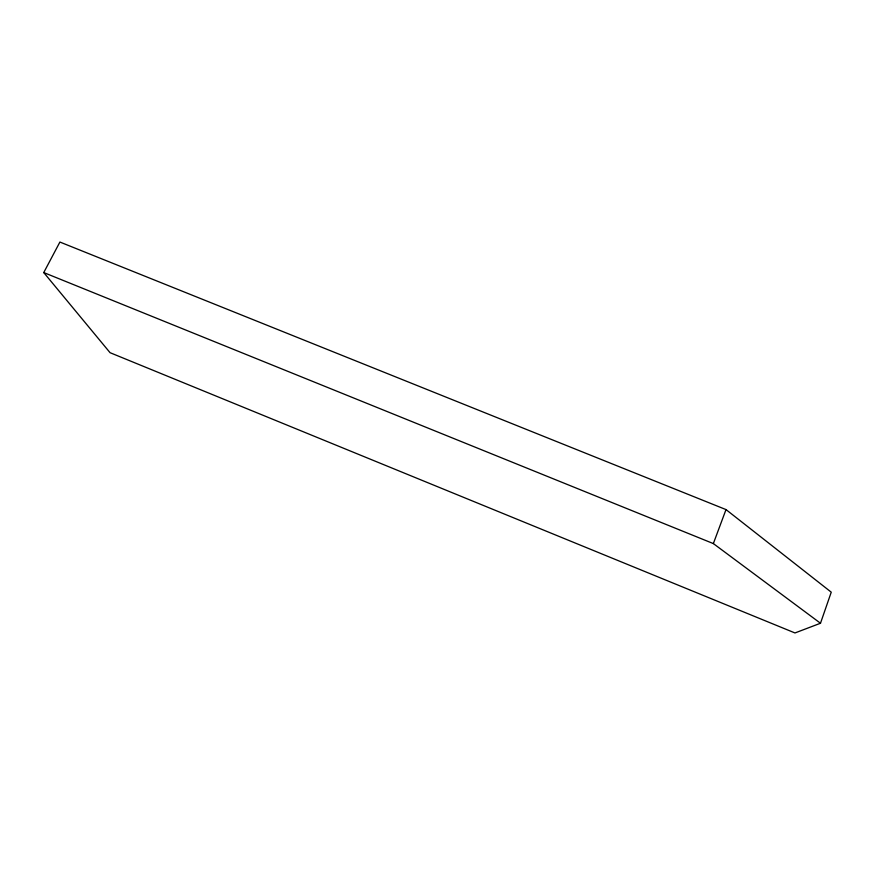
<?xml version="1.0" encoding="UTF-8"?>
<svg xmlns="http://www.w3.org/2000/svg" width="875" height="875" viewBox="0 0 875 875"><rect width="100%" height="100%" fill="white"/><g stroke="black" fill="none" stroke-linecap="round" stroke-linejoin="round"><path stroke-width="1.31" d="M820.487 623.252L831.25 592.178L726.009 509.589L59.905 242.047L43.75 272.562L110.064 352.691L794.97 632.953L820.487 623.252L713.355 543.583L43.75 272.562M713.355 543.583L726.009 509.589"/></g></svg>
